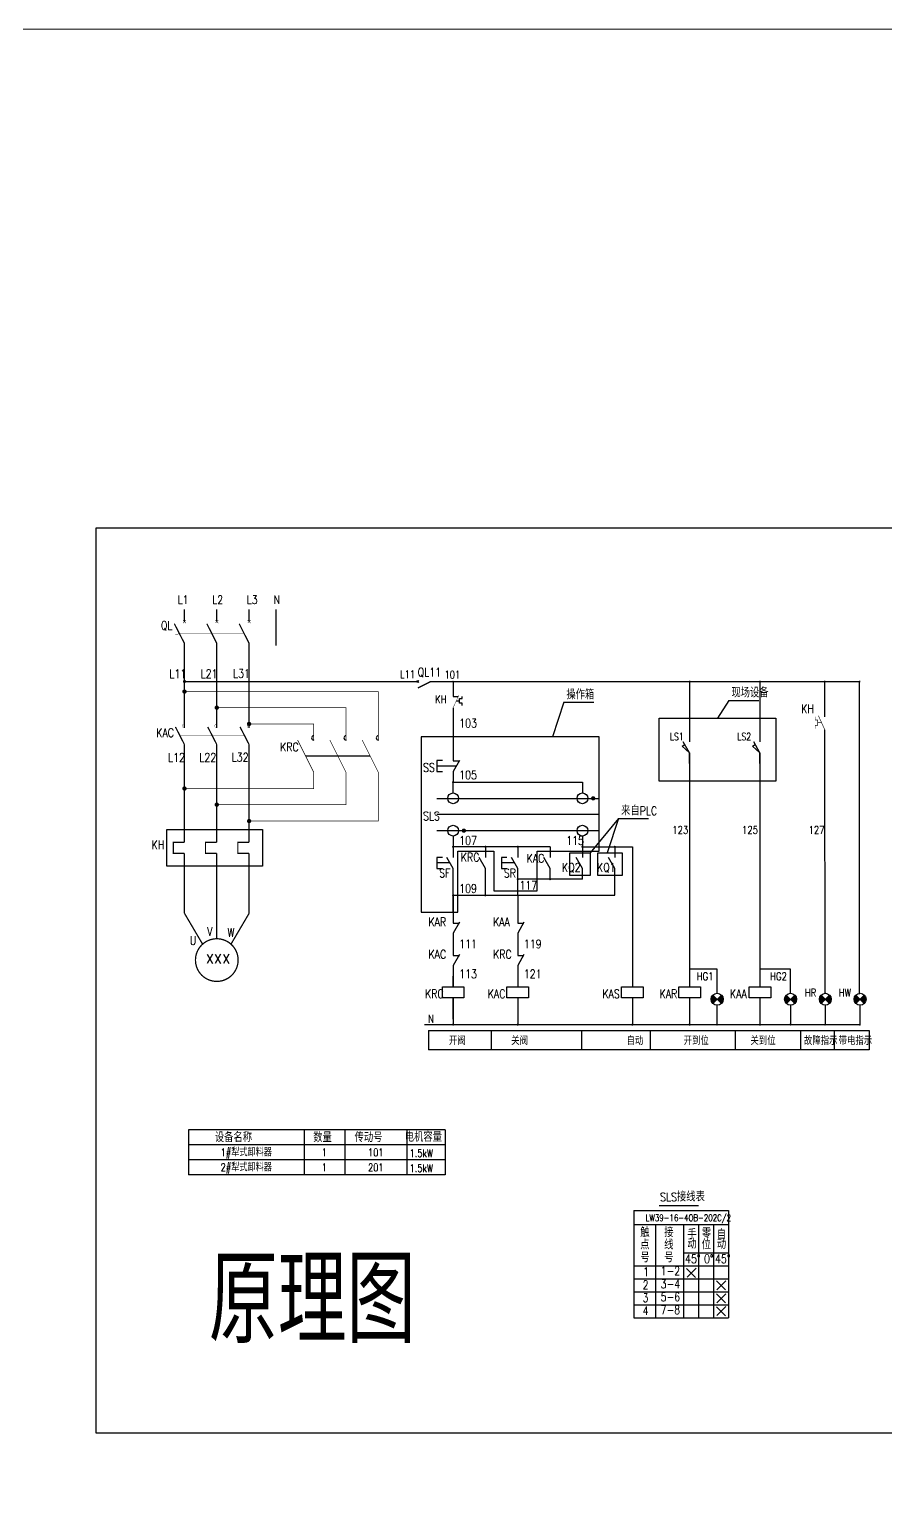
# Model space of a CAD drawing. Header units: millimetres. Extents: x 6333 to 49538, y -3842 to 24603.
# Drawn here: x 7608 to 8005, y -2755 to -2080 of the extents above; entities that cross this region are included whole.
import ezdxf
from ezdxf.enums import TextEntityAlignment as Align

# ---------------------------------------------------------------- set-up
doc = ezdxf.new("R2010")
doc.units = ezdxf.units.MM
doc.linetypes.add('DASH', pattern=[0.35, 0.25, -0.1])
doc.linetypes.add('DASHED2', pattern=[3.75, 2.5, -1.25])
doc.layers.add('标注-动力', color=7, linetype='Continuous')
doc.styles.add('CIETXT', font='simplex2.shx', dxfattribs={"width": 0.8, "bigfont": 'hztxt.shx'})
doc.styles.add('HZTXT', font='romans.shx', dxfattribs={"width": 0.7, "bigfont": 'hztxt.shx'})
doc.styles.get("Standard").update_dxf_attribs({"font": 'arial.ttf'})
doc.styles.add('兵', font='simplex2.shx', dxfattribs={"width": 0.8, "bigfont": 'hztxt.shx'})

# ---------------------------------------------------------------- blocks, each defined once
blk = doc.blocks.new('CIE-常开触点')
at = {"const_width": 0.28}
for points in [[(2224.78, 4442.46), (2227.78, 4435.86)], [(2227.78, 4444.86), (2227.78, 4441.86)], [(2227.78, 4435.86), (2227.78, 4432.86)]]:
    blk.add_lwpolyline(points, dxfattribs=at)
blk = doc.blocks.new('CIE-热继常开触点')
at = {"const_width": 0.28}
for points in [[(2425.69, 4011.54), (2425.69, 4009.94), (2426.89, 4009.94), (2426.89, 4007.54), (2425.69, 4007.54), (2425.69, 4005.94)], [(2426.89, 4008.74), (2428.66, 4008.74)]]:
    blk.add_lwpolyline(points, dxfattribs=at)
at = {"color": 1}
blk.add_blockref('CIE-常开触点', (202.38, -430.42), dxfattribs=at)
at = {"flags": 9}
blk.add_attdef('S', (2430.16, 4014.44), '', height=0.00008, dxfattribs=at)

msp = doc.modelspace()

# ---------------------------------------------------------------- hatches: boundary and pattern name
h = msp.add_hatch(color=0)
h.paths.add_polyline_path([(7925.06, -2531.74), (7927, -2529.8), (7925.02, -2527.82, 0.195776), (7924.23, -2529.76, 0.201797)])
h.paths.add_polyline_path([(7928.99, -2527.82), (7927, -2529.8), (7928.95, -2531.74, 0.201797), (7929.78, -2529.76, 0.195776)])
h = msp.add_hatch(color=0)
h.paths.add_polyline_path([(7959.13, -2531.74), (7961.07, -2529.8), (7959.09, -2527.82, 0.195776), (7958.3, -2529.76, 0.201797)])
h.paths.add_polyline_path([(7963.06, -2527.82), (7961.07, -2529.8), (7963.01, -2531.74, 0.201797), (7963.85, -2529.76, 0.195776)])
h = msp.add_hatch(color=0)
h.paths.add_polyline_path([(7975.26, -2531.74), (7977.2, -2529.8), (7975.22, -2527.82, 0.195776), (7974.43, -2529.76, 0.201797)])
h.paths.add_polyline_path([(7979.19, -2527.82), (7977.2, -2529.8), (7979.14, -2531.74, 0.201797), (7979.98, -2529.76, 0.195776)])
h = msp.add_hatch(color=0)
h.paths.add_polyline_path([(7991.37, -2531.74), (7993.31, -2529.8), (7991.32, -2527.82, 0.195776), (7990.53, -2529.76, 0.201797)])
h.paths.add_polyline_path([(7995.29, -2527.82), (7993.31, -2529.8), (7995.25, -2531.74, 0.201797), (7996.08, -2529.76, 0.195776)])

# ---------------------------------------------------------------- linework, layer by layer
at = {"color": 0}
for p, q in [((7776.09, -2382.31), (7788.38, -2382.31)), ((7788.59, -2381.81), (7787.59, -2382.81)), ((7787.59, -2381.81), (7788.59, -2382.81)), ((7793.64, -2382.31), (7993.06, -2382.31)), ((7804.44, -2382.31), (7804.44, -2389.18)), ((7804.46, -2389.18), (7806.79, -2389.18)), ((7808.68, -2390.2), (7808.68, -2389.27)), ((7804.44, -2394.46), (7804.44, -2407.96)), ((7804.44, -2394.46), (7804.44, -2395.81)), ((7806.03, -2391.26), (7807.44, -2391.26)), ((7807.44, -2392.42), (7807.44, -2390.2)), ((7807.44, -2390.2), (7808.68, -2390.2)), ((7808.68, -2392.42), (7807.44, -2392.42)), ((7808.68, -2393.4), (7808.68, -2392.42)), ((7855.77, -2391.96), (7869.7, -2391.96)), ((7932.37, -2391.1), (7946.3, -2391.1)), ((7804.44, -2397.16), (7804.44, -2398.96)), ((7765.99, -2416.96), (7735.99, -2416.96)), ((7805.88, -2421.51), (7796.94, -2421.51)), ((7804.44, -2459.01), (7804.44, -2464.01)), ((7819.44, -2459.01), (7819.44, -2464.01)), ((7834.44, -2459.01), (7834.44, -2464.01)), ((7849.44, -2459.01), (7849.44, -2464.01)), ((7864.44, -2459.01), (7864.44, -2464.01)), ((7879.44, -2459.01), (7879.44, -2464.01)), ((7802.99, -2466.51), (7796.94, -2466.51)), ((7832.99, -2466.51), (7826.94, -2466.51)), ((7925.02, -2527.82), (7928.96, -2531.76)), ((7928.99, -2527.82), (7925.05, -2531.76)), ((7959.09, -2527.82), (7963.03, -2531.76)), ((7963.06, -2527.82), (7959.12, -2531.76)), ((7975.22, -2527.82), (7979.16, -2531.76)), ((7979.19, -2527.82), (7975.25, -2531.76)), ((7991.32, -2527.82), (7995.26, -2531.76)), ((7995.29, -2527.82), (7991.35, -2531.76)), ((7926.89, -2532.51), (7926.89, -2541.51)), ((7960.96, -2532.51), (7960.96, -2541.51)), ((7977.09, -2532.51), (7977.09, -2541.51)), ((7993.2, -2532.51), (7993.2, -2541.51)), ((7791.14, -2541.51), (7993.2, -2541.51)), ((7792.96, -2544.21), (7997.47, -2544.21)), ((7792.96, -2544.21), (7792.96, -2553.21)), ((7822.16, -2544.21), (7822.16, -2553.21)), ((7864.02, -2544.21), (7864.02, -2553.21)), ((7895.9, -2544.21), (7895.9, -2553.21)), ((7935.31, -2544.21), (7935.31, -2553.21)), ((7965.68, -2544.21), (7965.68, -2553.21)), ((7981.37, -2544.21), (7981.37, -2553.21)), ((7981.37, -2544.21), (7981.37, -2553.21)), ((7997.47, -2544.21), (7997.47, -2553.21)), ((7997.47, -2553.21), (7792.96, -2553.21)), ((7681.57, -2590.36), (7681.57, -2611.25)), ((7735.27, -2590.38), (7735.27, -2611.25)), ((7754.12, -2590.38), (7754.12, -2611.25)), ((7782.97, -2590.36), (7782.97, -2611.25)), ((7800.71, -2590.36), (7800.71, -2611.25)), ((7900.08, -2625.47), (7918.31, -2625.47)), ((7888.31, -2627.76), (7888.31, -2677.5)), ((7888.31, -2627.76), (7932.21, -2627.76)), ((7932.21, -2627.76), (7932.21, -2677.5)), ((7888.31, -2634.2), (7932.21, -2634.2)), ((7898.31, -2634.2), (7898.31, -2677.5)), ((7911.31, -2634.2), (7911.31, -2677.5)), ((7918.31, -2634.2), (7918.31, -2677.5)), ((7925.31, -2634.2), (7925.31, -2677.5)), ((7911.31, -2647.48), (7932.21, -2647.48)), ((7888.31, -2653.5), (7932.21, -2653.5)), ((7888.31, -2659.5), (7932.21, -2659.5)), ((7916.93, -2658.82), (7912.75, -2654.64)), ((7913, -2658.78), (7917.19, -2654.6)), ((7888.31, -2665.5), (7932.21, -2665.5)), ((7930.84, -2664.59), (7926.65, -2660.41)), ((7930.84, -2670.59), (7926.65, -2666.41)), ((7926.91, -2664.56), (7931.09, -2660.38)), ((7926.91, -2670.56), (7931.09, -2666.38)), ((7888.31, -2671.5), (7932.21, -2671.5)), ((7930.84, -2676.59), (7926.65, -2672.41)), ((7926.91, -2676.56), (7931.09, -2672.38)), ((7888.31, -2677.5), (7932.21, -2677.5))]:
    msp.add_line(p, q, dxfattribs=at)
for p, q in [((7976.96, -2398.68), (7976.96, -2382.31)), ((7993.05, -2527.4), (7993.06, -2382.31)), ((7855.77, -2391.96), (7850.53, -2407.95)), ((7932.37, -2391.1), (7927.13, -2399.34)), ((7914.16, -2405.33), (7914.16, -2410.33)), ((7946.83, -2405.33), (7946.83, -2410.33)), ((7977.1, -2526.99), (7976.96, -2404.68))]:
    msp.add_line(p, q)
at = {"color": 3}
for q in [(7867.98, -2461.8), (7875.92, -2461.78), (7895.1, -2445.79)]:
    msp.add_line((7881.17, -2445.79), q, dxfattribs=at)
at = {"lineweight": 9}
msp.add_lwpolyline([(6332.92, -2079.55), (9443.74, -2079.55), (9443.74, -3842.22), (6332.92, -3842.22)], close=True, dxfattribs=at)
msp.add_lwpolyline([(7638.72, -2311.05), (8232.72, -2311.05), (8232.72, -2731.05), (7638.72, -2731.05)], close=True)
at = {"color": 7}
for points, const_width in [([(7679.74, -2348.87), (7679.74, -2354.51)], 0.6), ([(7694.74, -2348.87), (7694.74, -2354.31)], 0.6), ([(7709.74, -2348.87), (7709.74, -2354.31)], 0.6), ([(7722.21, -2348.87), (7722.21, -2365.59)], 0.6), ([(7679.74, -2364.64), (7675.03, -2355.47)], 0.6), ([(7694.74, -2364.64), (7690.13, -2355.47)], 0.6), ([(7709.74, -2364.64), (7705.13, -2355.47)], 0.6), ([(7677.39, -2360.05), (7675.42, -2360.7)], 0.2), ([(7679.74, -2364.64), (7679.74, -2403.86)], 0.6), ([(7694.74, -2364.64), (7694.74, -2403.86)], 0.6), ([(7709.74, -2364.64), (7709.74, -2403.86)], 0.6), ([(7679.74, -2411.56), (7675.53, -2403.36)], 0.6), ([(7694.74, -2411.56), (7690.53, -2403.36)], 0.6), ([(7709.74, -2411.56), (7705.53, -2403.36)], 0.6), ([(7679.74, -2411.56), (7679.74, -2456.98)], 0.6), ([(7694.74, -2411.56), (7694.74, -2456.98)], 0.6), ([(7709.74, -2411.56), (7709.74, -2456.98)], 0.6), ([(7679.74, -2456.98), (7674.5, -2456.98), (7674.5, -2461.98), (7679.74, -2461.98)], 0.6), ([(7694.74, -2456.98), (7689.5, -2456.98), (7689.5, -2461.98), (7694.74, -2461.98)], 0.6), ([(7709.74, -2456.98), (7704.5, -2456.98), (7704.5, -2461.98), (7709.74, -2461.98)], 0.6), ([(7679.74, -2461.98), (7679.74, -2489.91)], 0.6), ([(7694.74, -2461.98), (7694.74, -2501.66)], 0.6), ([(7709.74, -2461.98), (7709.74, -2489.91)], 0.6), ([(7679.74, -2489.87), (7688.15, -2504.17)], 0.6), ([(7709.74, -2489.87), (7701.33, -2504.17)], 0.6)]:
    msp.add_lwpolyline(points, dxfattribs=dict(at, const_width=const_width))
for points in [[(7680.47, -2355.21, 0.2, 0.2, 0), (7679.01, -2353.81, 0.2, 0.2, 0)], [(7679.01, -2355.21, 0.2, 0.2, 0), (7680.47, -2353.81, 0.2, 0.2, 0)], [(7695.47, -2355.21, 0.2, 0.2, 0), (7694.01, -2353.81, 0.2, 0.2, 0)], [(7694.01, -2355.21, 0.2, 0.2, 0), (7695.47, -2353.81, 0.2, 0.2, 0)], [(7710.47, -2355.21, 0.2, 0.2, 0), (7709.01, -2353.81, 0.2, 0.2, 0)], [(7709.01, -2355.21, 0.2, 0.2, 0), (7710.47, -2353.81, 0.2, 0.2, 0)]]:
    msp.add_lwpolyline(points, format="xyseb", dxfattribs=at)
at = {"color": 7, "linetype": 'DASH', "ltscale": 10}
for points in [[(7677.39, -2360.05, 0.2, 0.2, 0), (7707.43, -2360.05, 0.2, 0.2, 0)], [(7677.61, -2407.46, 0.2, 0.2, 0), (7707.66, -2407.46, 0.2, 0.2, 0)]]:
    msp.add_lwpolyline(points, format="xyseb", dxfattribs=at)
at = {"color": 7}
for points, const_width in [([(7679.36, -2382.31, 1), (7680.11, -2382.31, 1)], 0.75), ([(7684.84, -2511.56, 1), (7704.64, -2511.56, 1)], 0.6)]:
    msp.add_lwpolyline(points, format="xyb", close=True, dxfattribs=dict(at, const_width=const_width))
for points in [[(7679.74, -2382.31), (7776.09, -2382.31)], [(7914.16, -2415.33), (7910.78, -2412.26), (7911.99, -2411.56)], [(7914.16, -2420.33), (7914.16, -2415.33), (7911.28, -2410.33)], [(7946.83, -2415.33), (7943.45, -2412.26), (7944.66, -2411.56)], [(7946.83, -2420.33), (7946.83, -2415.33), (7943.95, -2410.33)]]:
    msp.add_lwpolyline(points)
at = {"color": 0}
for points, const_width in [([(7788.09, -2385.31), (7794.09, -2382.31)], 0.6), ([(7679.74, -2386.96), (7769.74, -2386.96), (7769.74, -2409.46)], 0.3), ([(7807.14, -2388.61), (7804.44, -2394.46)], 0.18), ([(7694.74, -2394.46), (7754.74, -2394.46), (7754.74, -2409.46)], 0.3), ([(7709.74, -2401.96), (7739.74, -2401.96), (7739.74, -2409.46)], 0.3), ([(7679.74, -2431.96), (7739.74, -2431.96), (7739.74, -2424.46), (7732.24, -2409.46)], 0.3), ([(7694.74, -2439.46), (7754.74, -2439.46), (7754.74, -2424.46), (7747.24, -2409.46)], 0.3), ([(7709.74, -2446.96), (7769.74, -2446.96), (7769.74, -2424.46), (7762.24, -2409.46)], 0.3)]:
    msp.add_lwpolyline(points, dxfattribs=dict(at, const_width=const_width))
for points, const_width in [([(7804.19, -2382.39, 1), (7804.64, -2382.39, 1)], 0.45), ([(7913.96, -2382.31, 1), (7914.41, -2382.31, 1)], 0.45), ([(7946.63, -2382.31, 1), (7947.08, -2382.31, 1)], 0.45), ([(7976.73, -2382.31, 1), (7977.18, -2382.31, 1)], 0.45), ([(7992.84, -2382.31, 1), (7993.29, -2382.31, 1)], 0.45), ([(7679.24, -2386.96, 1), (7680.24, -2386.96, 1)], 1), ([(7694.24, -2394.46, 1), (7695.24, -2394.46, 1)], 1), ([(7709.24, -2401.96, 1), (7710.24, -2401.96, 1)], 1), ([(7804.19, -2429.01, 1), (7804.69, -2429.01, 1)], 0.5), ([(7679.24, -2431.96, 1), (7680.24, -2431.96, 1)], 1), ([(7868.94, -2436.51, 1), (7869.94, -2436.51, 1)], 1), ([(7694.24, -2439.46, 1), (7695.24, -2439.46, 1)], 1), ([(7709.24, -2447.07, 1), (7710.24, -2447.07, 1)], 1), ([(7809.94, -2451.51, -1), (7808.94, -2451.51, -1)], 1), ([(7804.19, -2459.01, 1), (7804.69, -2459.01, 1)], 0.5), ([(7819.19, -2459.01, 1), (7819.69, -2459.01, 1)], 0.5), ([(7834.19, -2459.01, 1), (7834.69, -2459.01, 1)], 0.5), ([(7864.19, -2459.01, 1), (7864.69, -2459.01, 1)], 0.5), ([(7879.19, -2459.01, 1), (7879.69, -2459.01, 1)], 0.5), ([(7834.19, -2474.01, 1), (7834.69, -2474.01, 1)], 0.5), ([(7849.19, -2474.01, 1), (7849.69, -2474.01, 1)], 0.5), ([(7804.19, -2481.51, 1), (7804.69, -2481.51, 1)], 0.5), ([(7819.19, -2481.51, 1), (7819.69, -2481.51, 1)], 0.5), ([(7804.19, -2541.51, 1), (7804.69, -2541.51, 1)], 0.5), ([(7834.19, -2541.51, 1), (7834.69, -2541.51, 1)], 0.5), ([(7887.4, -2541.51, 1), (7887.9, -2541.51, 1)], 0.5), ([(7913.93, -2541.51, 1), (7914.43, -2541.51, 1)], 0.5), ([(7926.67, -2541.51, 1), (7927.12, -2541.51, 1)], 0.45), ([(7946.6, -2541.51, 1), (7947.1, -2541.51, 1)], 0.5), ([(7960.74, -2541.51, 1), (7961.19, -2541.51, 1)], 0.45), ([(7976.87, -2541.51, 1), (7977.32, -2541.51, 1)], 0.45), ([(7992.97, -2541.51, 1), (7993.42, -2541.51, 1)], 0.45)]:
    msp.add_lwpolyline(points, format="xyb", close=True, dxfattribs=dict(at, const_width=const_width))
for points in [[(7914.18, -2382.31), (7914.18, -2410.33)], [(7946.85, -2382.31), (7946.85, -2410.33)], [(7804.44, -2394.46), (7804.44, -2419.1), (7807.32, -2419.1)], [(7914.18, -2415.33), (7914.18, -2459.01), (7914.18, -2519.01)], [(7946.85, -2415.33), (7946.85, -2459.01), (7946.85, -2524.01)], [(7799.44, -2419.01), (7796.94, -2419.01), (7796.94, -2424.01), (7799.44, -2424.01)], [(7807.32, -2419.01), (7804.44, -2424.01), (7804.44, -2429.01)], [(7804.44, -2434.01), (7804.44, -2429.01)], [(7804.44, -2429.01), (7864.44, -2429.01), (7864.44, -2434.01)], [(7796.94, -2436.51), (7871.94, -2436.51)], [(7796.94, -2443.88), (7871.94, -2443.88)], [(7796.94, -2451.51), (7871.94, -2451.51)], [(7804.44, -2454.01), (7804.44, -2459.01)], [(7864.44, -2454.01), (7864.44, -2459.01)], [(7799.44, -2464.01), (7796.94, -2464.01), (7796.94, -2469.01), (7799.44, -2469.01)], [(7804.44, -2474.01), (7804.44, -2469.01), (7801.55, -2464.01)], [(7819.44, -2459.01), (7804.44, -2459.01)], [(7819.44, -2474.01), (7819.44, -2469.01), (7816.55, -2464.01)], [(7849.44, -2459.01), (7849.44, -2459.01), (7819.44, -2459.01)], [(7829.44, -2464.01), (7826.94, -2464.01), (7826.94, -2469.01), (7829.44, -2469.01)], [(7834.44, -2481.51), (7834.44, -2469.01), (7831.55, -2464.01)], [(7849.44, -2474.01), (7849.44, -2469.01), (7846.55, -2464.01)], [(7864.44, -2474.01), (7864.44, -2469.01), (7861.55, -2464.01)], [(7864.44, -2459.01), (7887.65, -2459.01), (7887.65, -2519.01)], [(7879.44, -2474.01), (7879.44, -2469.01), (7876.55, -2464.01)], [(7804.44, -2481.51), (7804.44, -2474.01)], [(7819.44, -2481.51), (7819.44, -2474.01)], [(7864.44, -2474.01), (7834.44, -2474.01)], [(7834.44, -2481.51), (7879.44, -2481.51), (7879.44, -2474.01)], [(7804.44, -2481.51), (7804.44, -2489.01)], [(7804.44, -2481.51), (7834.44, -2481.51)], [(7804.44, -2489.01), (7804.44, -2481.51)], [(7834.44, -2481.51), (7834.44, -2489.01)], [(7804.44, -2489.01), (7804.44, -2494.51), (7807.32, -2494.51)], [(7834.44, -2489.01), (7834.44, -2494.51), (7837.32, -2494.51)], [(7807.32, -2494.01), (7804.44, -2499.01), (7804.44, -2504.01)], [(7837.32, -2494.01), (7834.44, -2499.01), (7834.44, -2504.01)], [(7804.44, -2504.01), (7804.44, -2509.51), (7807.32, -2509.51)], [(7834.44, -2504.01), (7834.44, -2509.51), (7837.32, -2509.51)], [(7807.32, -2509.01), (7804.44, -2514.01), (7804.44, -2519.01)], [(7837.32, -2509.01), (7834.44, -2514.01), (7834.44, -2519.01)], [(7804.44, -2524.01), (7804.44, -2519.01)], [(7804.44, -2519.01), (7804.44, -2524.01)], [(7834.44, -2519.01), (7834.44, -2524.01)], [(7887.65, -2519.01), (7887.65, -2524.01)], [(7914.18, -2519.01), (7914.18, -2524.01)], [(7804.44, -2529.01), (7804.44, -2541.51)], [(7804.44, -2539.01), (7804.44, -2529.01)], [(7834.44, -2529.01), (7834.44, -2541.51)], [(7887.65, -2529.01), (7887.65, -2541.51)], [(7914.18, -2529.01), (7914.18, -2541.51)], [(7946.85, -2529.01), (7946.85, -2541.51)], [(7800.71, -2590.36), (7681.57, -2590.36)], [(7800.71, -2597.29), (7681.57, -2597.29)], [(7800.71, -2604.29), (7681.57, -2604.29)], [(7800.71, -2611.25), (7681.57, -2611.25)]]:
    msp.add_lwpolyline(points, dxfattribs=at)
at = {"color": 7, "const_width": 0.1}
for points in [[(7679.74, -2401.93, 0.411766), (7678.8, -2402.88, 0.411766), (7679.74, -2403.83, 0.411766)], [(7694.74, -2401.93, 0.411766), (7693.8, -2402.88, 0.411766), (7694.74, -2403.83, 0.411766)], [(7709.74, -2401.93, 0.411766), (7708.8, -2402.88, 0.411766), (7709.74, -2403.83, 0.411766)]]:
    msp.add_lwpolyline(points, format="xyb", dxfattribs=at)
at = {"linetype": 'DASHED2', "ltscale": 1000}
msp.add_lwpolyline([(7900.04, -2399.34), (7954.21, -2399.34), (7954.21, -2428.6), (7900.04, -2428.6)], close=True, dxfattribs=at)
at = {"color": 114, "linetype": 'DASHED2', "ltscale": 1000, "true_color": 0x139b48}
for points in [[(7812.94, -2407.96), (7789.64, -2407.96), (7789.64, -2489.26), (7806.64, -2489.26), (7806.64, -2461.06), (7823.4, -2461.06)], [(7843.37, -2461.06), (7872.24, -2461.06), (7872.24, -2407.96), (7812.94, -2407.96)], [(7823.4, -2461.06), (7823.4, -2479.4), (7843.37, -2479.4), (7843.37, -2461.06)]]:
    msp.add_lwpolyline(points, dxfattribs=at)
at = {"color": 7}
msp.add_lwpolyline([(7671.5, -2450.98), (7716, -2450.98), (7716, -2467.98), (7671.5, -2467.98)], close=True, dxfattribs=at)
at = {"color": 3}
for points in [[(7858.53, -2461.8), (7867.98, -2461.8), (7867.98, -2472.32), (7858.53, -2472.32)], [(7871.62, -2461.78), (7882.89, -2461.78), (7882.89, -2472.38), (7871.62, -2472.38)]]:
    msp.add_lwpolyline(points, close=True, dxfattribs=at)
at = {"color": 0}
for points in [[(7799.44, -2524.01), (7809.44, -2524.01), (7809.44, -2529.01), (7799.44, -2529.01)], [(7829.44, -2524.01), (7839.44, -2524.01), (7839.44, -2529.01), (7829.44, -2529.01)], [(7882.65, -2524.01), (7892.65, -2524.01), (7892.65, -2529.01), (7882.65, -2529.01)], [(7909.18, -2524.01), (7919.18, -2524.01), (7919.18, -2529.01), (7909.18, -2529.01)], [(7941.85, -2524.01), (7951.85, -2524.01), (7951.85, -2529.01), (7941.85, -2529.01)]]:
    msp.add_lwpolyline(points, close=True, dxfattribs=at)
for centre, radius in [((7804.44, -2436.51), 2.5), ((7864.44, -2436.51), 2.5), ((7804.44, -2451.51), 2.5), ((7864.44, -2451.51), 2.5), ((7927, -2529.76), 2.78), ((7961.07, -2529.76), 2.78), ((7977.2, -2529.76), 2.78), ((7993.31, -2529.76), 2.78)]:
    msp.add_circle(centre, radius, dxfattribs=at)
for centre in [(7739.74, -2408.46), (7754.74, -2408.46), (7769.74, -2408.46)]:
    msp.add_arc(centre, 1, 90, 270, dxfattribs=at)
at = {"layer": '标注-动力'}
for p, q in [((7927, -2515.72), (7914.18, -2515.72)), ((7927, -2526.98), (7927, -2515.72)), ((7961.07, -2515.72), (7946.85, -2515.72)), ((7961.07, -2526.98), (7961.07, -2515.72))]:
    msp.add_line(p, q, dxfattribs=at)

# ---------------------------------------------------------------- block references
at = {"color": 7}
msp.add_blockref('CIE-热继常开触点', (5546.8, -6410.15), dxfattribs=at)

# ---------------------------------------------------------------- texts
at = {"color": 7, "style": '兵', "width": 0.8}
for s, height, p in [('L1', 4, (7676.59, -2346.33)), ('L2', 4, (7692.61, -2346.33)), ('L3', 4, (7708.6, -2346.33)), ('N', 4, (7721.06, -2346.33)), ('QL', 4, (7668.81, -2358.29)), ('L11', 4, (7672.78, -2380.67)), ('L21', 4, (7687.28, -2380.67)), ('L31', 4, (7702.28, -2380.56)), ('KH', 4, (7965.99, -2396.98)), ('KAC', 4, (7666.64, -2408.05)), ('L12', 4, (7672.15, -2419.55)), ('L22', 4, (7686.65, -2419.55)), ('L32', 4, (7701.65, -2419.44)), ('KH', 4, (7664.5, -2460.07)), ('V', 4, (7690.31, -2500.36)), ('W', 4, (7699.7, -2500.74)), ('U', 4, (7682.22, -2504.48)), ('xxx', 6.55, (7689.55, -2513.19))]:
    msp.add_text(s, height=height, dxfattribs=at).set_placement(p)
at = {"color": 0, "width": 0.8}
for s, height, style, p in [('QL11', 4, '兵', (7788, -2379.96)), ('L11', 3.6, '兵', (7779.79, -2380.75)), ('101', 3.6, '兵', (7800.39, -2380.94)), ('KH', 3.6, '兵', (7796.11, -2392.33)), ('操作箱', 4, 'CIETXT', (7857, -2390.48)), ('现场设备', 4, 'CIETXT', (7933.6, -2389.62)), ('103', 4, 'CIETXT', (7807.26, -2403.6)), ('KRC', 4, 'CIETXT', (7724.13, -2414.68)), ('SS', 4, 'CIETXT', (7790.47, -2424.23)), ('105', 4, 'CIETXT', (7807.26, -2427.68)), ('SLS', 4, 'CIETXT', (7790.47, -2446.73)), ('123', 3.6, '兵', (7906.19, -2452.96)), ('125', 3.6, '兵', (7938.54, -2452.96)), ('127', 3.6, '兵', (7969.41, -2452.96)), ('107', 4, 'CIETXT', (7807.26, -2458.09)), ('115', 4, 'CIETXT', (7856.96, -2458.09)), ('KRC', 4, 'CIETXT', (7807.99, -2465.87)), ('KAC', 4, 'CIETXT', (7838.54, -2466.35)), ('SF', 4, 'CIETXT', (7797.97, -2473.17)), ('SR', 4, 'CIETXT', (7827.97, -2473.17)), ('KQ2', 4, 'CIETXT', (7854.96, -2470.56)), ('KQ1', 4, 'CIETXT', (7871.21, -2470.56)), ('109', 4, 'CIETXT', (7807.26, -2480.33)), ('117', 4, 'CIETXT', (7835.23, -2478.87)), ('KAR', 4, 'CIETXT', (7792.99, -2495.87)), ('KAA', 4, 'CIETXT', (7822.99, -2495.87)), ('111', 4, 'CIETXT', (7807.26, -2506.1)), ('119', 4, 'CIETXT', (7837.26, -2506.1)), ('KAC', 4, 'CIETXT', (7792.99, -2510.87)), ('KRC', 4, 'CIETXT', (7822.99, -2510.87)), ('113', 4, 'CIETXT', (7807.26, -2520)), ('121', 4, 'CIETXT', (7837.26, -2520)), ('HG1', 3.6, '兵', (7917.51, -2520.89)), ('HG2', 3.6, '兵', (7951.58, -2520.89)), ('KRC', 4, 'CIETXT', (7791.41, -2529.23)), ('KAC', 4, 'CIETXT', (7820.5, -2529.23)), ('KAS', 4, 'CIETXT', (7873.71, -2529.23)), ('KAR', 4, 'CIETXT', (7900.24, -2529.23)), ('KAA', 4, 'CIETXT', (7932.91, -2529.23)), ('HR', 3.6, '兵', (7967.71, -2528.53)), ('HW', 3.6, '兵', (7983.43, -2528.53)), ('N', 3.6, '兵', (7792.87, -2540.65)), ('开阀', 3.6, '兵', (7802.47, -2550.91)), ('关阀', 3.6, '兵', (7831.4, -2550.91)), ('自动', 3.6, '兵', (7884.93, -2550.91)), ('开到位', 3.6, '兵', (7911.47, -2550.91)), ('关到位', 3.6, '兵', (7942.43, -2550.91)), ('故障指示', 3.6, '兵', (7967.3, -2550.91)), ('带电指示', 3.6, '兵', (7983.4, -2550.91)), ('SLS接线表', 4, '兵', (7900.51, -2623.5)), ('LW39-16-4OB-202C/2', 3, '兵', (7893.85, -2632.66)), ('触', 4, '兵', (7891.3, -2640.08)), ('接', 4, '兵', (7902.41, -2640.08)), ('手', 4, '兵', (7913.16, -2640.91)), ('零', 4, '兵', (7919.89, -2640.5)), ('自', 4, '兵', (7926.86, -2641.06)), ('点', 4, '兵', (7891.3, -2645.77)), ('线', 4, '兵', (7902.41, -2645.77)), ('动', 4, '兵', (7913.16, -2645.41)), ('位', 4, '兵', (7919.78, -2645.71)), ('动', 4, '兵', (7926.86, -2645.56)), ('原理图', 40, '兵', (7691.04, -2689.32)), ('号', 4, '兵', (7891.3, -2651.72)), ('号', 4, '兵', (7902.41, -2651.72)), ('45%%D', 4, '兵', (7912.1, -2652.21)), ('0%%D', 4, '兵', (7920.89, -2652.21)), ('45%%D', 4, '兵', (7926, -2652.21)), ('1', 4, '兵', (7892.67, -2658.18)), ('1-2', 4, '兵', (7900.75, -2657.78)), ('2', 4, '兵', (7892.37, -2664.26)), ('3', 4, '兵', (7892.37, -2670.26)), ('3-4', 4, '兵', (7900.75, -2663.86)), ('5-6', 4, '兵', (7900.75, -2669.86)), ('4', 4, '兵', (7892.37, -2676.26)), ('7-8', 4, '兵', (7900.75, -2675.86))]:
    msp.add_text(s, height=height, dxfattribs=dict(at, style=style)).set_placement(p)
at = {"style": 'HZTXT', "width": 0.75}
for s, p in [('LS1', (7905.02, -2409.59)), ('LS2', (7936.33, -2409.59))]:
    msp.add_text(s, height=3.5, dxfattribs=at).set_placement(p)
at = {"color": 3, "style": 'CIETXT', "width": 0.8}
msp.add_text('来自PLC', height=4, dxfattribs=at).set_placement((7882.4, -2444.31))
at = {"color": 0, "style": '兵', "width": 0.8}
for s, p in [('设备名称', (7702.48, -2595.99)), ('数量', (7743.82, -2595.99)), ('传动号', (7765.17, -2595.99)), ('电机容量', (7790.62, -2595.79))]:
    msp.add_text(s, height=4, dxfattribs=at).set_placement(p, align=Align.CENTER)
at = {"color": 4, "style": '兵', "width": 0.8}
for s, p in [('1#犁式卸料器', (7708.42, -2600.79)), ('1', (7744.69, -2600.79)), ('101', (7768.55, -2600.79)), ('2#犁式卸料器', (7708.42, -2607.75)), ('1', (7744.69, -2607.75)), ('201', (7768.55, -2607.75))]:
    msp.add_text(s, height=3.5, dxfattribs=at).set_placement(p, align=Align.MIDDLE_CENTER)
for p in [(7784.22, -2602.95), (7784.22, -2609.91)]:
    msp.add_text('1.5kW', height=3.5, dxfattribs=at).set_placement(p)

doc.saveas('drawing.dxf')
